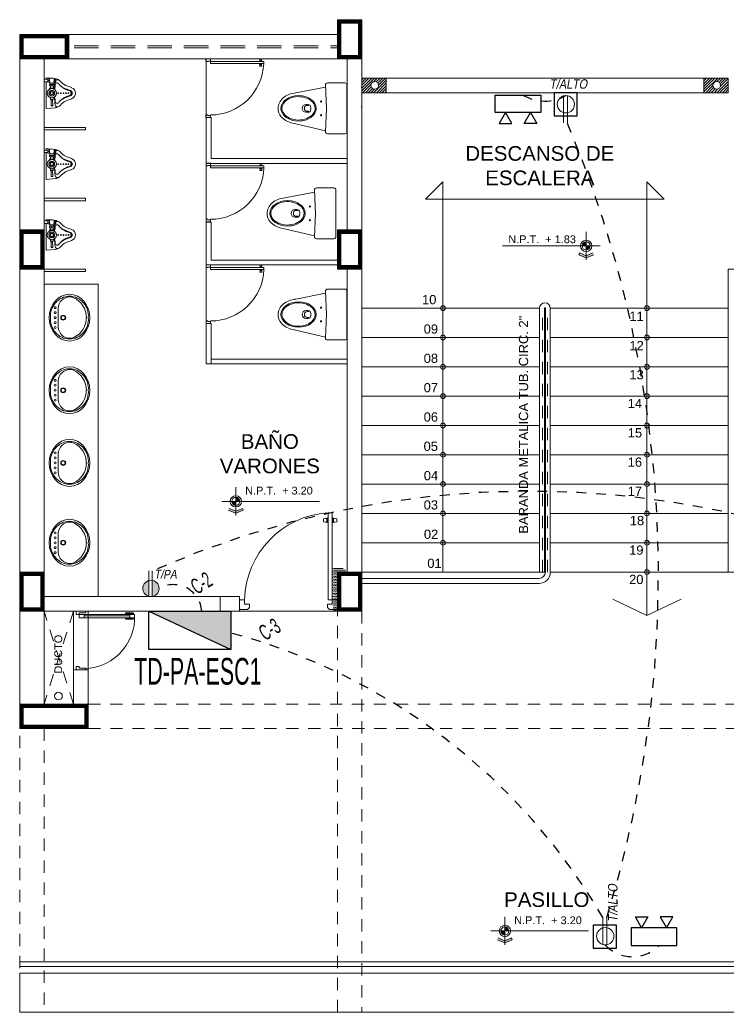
# Model space of a CAD drawing. Header units: millimetres. Extents: x 3354 to 3637, y 1117 to 1358.
# Drawn here: x 3503.04 to 3510.29, y 1124.52 to 1134.67 of the extents above; entities that cross this region are included whole.
import ezdxf

# ---------------------------------------------------------------- set-up
doc = ezdxf.new("R2010")
doc.units = ezdxf.units.MM
for name, pattern in [('CONTINUA', [0]), ('DASHED', [0.75, 0.5, -0.25]), ('DASHED2', [0.375, 0.25, -0.125]), ('HIDDEN', [0.375, 0.25, -0.125]), ('HIDDEN2', [0.1875, 0.125, -0.0625])]:
    doc.linetypes.add(name, pattern=pattern)
for name, color, linetype, lineweight in [('APARAT. CORTE', 146, 'Continuous', 13), ('CASCO', 252, 'Continuous', 9), ('INST. TOMAC.', 3, 'DASHED', 30), ('MURO ALTO', 5, 'Continuous', 25), ('TABLERO', 122, 'Continuous', 25)]:
    doc.layers.add(name, color=color, linetype=linetype, lineweight=lineweight)
doc.layers.add('Efec-muebles', color=7, linetype='Continuous', lineweight=13, true_color=0x85826f)
doc.styles.add('1', font='arial.ttf')
doc.styles.add('2-SIETE', font='ARIALN.TTF', dxfattribs={"height": 0.07})
doc.styles.add('BYE', font='ARIALN.TTF', dxfattribs={"oblique": 10, "height": 2})
doc.styles.add('style2', font='arial.ttf')
pattern_1 = [(180, (1472.86316, -215.839033), (-0.0079375, -0.015875), [0, -0.015875])]

# ---------------------------------------------------------------- blocks, each defined once
blk = doc.blocks.new('16')
at = {"layer": 'Efec-muebles'}
for p, q in [((1291.457, 413.848), (1291.492, 413.848)), ((1291.521, 413.857), (1291.477, 413.862)), ((1291.477, 413.862), (1291.477, 413.848)), ((1291.492, 413.851), (1291.492, 413.817)), ((1291.492, 413.851), (1291.509, 413.851)), ((1291.509, 413.854), (1291.511, 413.854)), ((1291.509, 413.854), (1291.509, 413.814)), ((1291.511, 413.854), (1291.511, 413.814)), ((1291.557, 413.854), (1291.566, 413.854)), ((1291.557, 413.854), (1291.557, 413.814)), ((1291.566, 413.854), (1291.566, 413.814)), ((1291.573, 413.852), (1291.566, 413.853)), ((1291.566, 413.851), (1291.576, 413.851)), ((1291.576, 413.851), (1291.576, 413.817)), ((1291.457, 413.821), (1291.492, 413.821)), ((1291.477, 413.821), (1291.477, 413.547)), ((1291.492, 413.817), (1291.509, 413.817)), ((1291.494, 413.834), (1291.508, 413.834)), ((1291.509, 413.814), (1291.514, 413.814)), ((1291.512, 413.778), (1291.512, 413.793)), ((1291.557, 413.793), (1291.512, 413.793)), ((1291.557, 413.778), (1291.512, 413.778)), ((1291.512, 413.755), (1291.556, 413.755)), ((1291.512, 413.755), (1291.512, 413.745)), ((1291.514, 413.824), (1291.514, 413.808)), ((1291.514, 413.808), (1291.555, 413.808)), ((1291.514, 413.793), (1291.514, 413.808)), ((1291.519, 413.755), (1291.519, 413.778)), ((1291.534, 413.78), (1291.534, 413.79)), ((1291.55, 413.755), (1291.55, 413.778)), ((1291.554, 413.793), (1291.554, 413.808)), ((1291.555, 413.824), (1291.555, 413.808)), ((1291.555, 413.814), (1291.566, 413.814)), ((1291.556, 413.755), (1291.556, 413.745)), ((1291.557, 413.778), (1291.557, 413.793)), ((1291.566, 413.817), (1291.576, 413.817)), ((1291.568, 413.834), (1291.575, 413.834)), ((1291.679, 413.748), (1291.727, 413.73)), ((1291.686, 413.738), (1291.725, 413.724)), ((1291.688, 413.778), (1291.738, 413.761)), ((1291.513, 413.662), (1291.513, 413.659)), ((1291.523, 413.659), (1291.513, 413.659)), ((1291.519, 413.659), (1291.519, 413.641)), ((1291.549, 413.641), (1291.519, 413.641)), ((1291.519, 413.641), (1291.522, 413.639)), ((1291.547, 413.639), (1291.522, 413.639)), ((1291.526, 413.578), (1291.527, 413.635)), ((1291.527, 413.635), (1291.541, 413.635)), ((1291.543, 413.578), (1291.541, 413.635)), ((1291.546, 413.659), (1291.555, 413.659)), ((1291.549, 413.641), (1291.547, 413.639)), ((1291.549, 413.659), (1291.549, 413.641)), ((1291.555, 413.662), (1291.555, 413.659)), ((1291.679, 413.661), (1291.727, 413.678)), ((1291.686, 413.671), (1291.725, 413.684)), ((1291.688, 413.63), (1291.738, 413.648)), ((1291.573, 413.556), (1291.477, 413.547)), ((1291.526, 413.578), (1291.543, 413.578)), ((1291.526, 413.578), (1291.528, 413.576)), ((1291.528, 413.576), (1291.541, 413.576)), ((1291.543, 413.578), (1291.541, 413.576))]:
    blk.add_line(p, q, dxfattribs=at)
blk.add_lwpolyline([(1291.518, 413.695), (1291.534, 413.686), (1291.55, 413.695), (1291.55, 413.713), (1291.534, 413.723), (1291.518, 413.713)], close=True, dxfattribs=at)
for centre, radius in [((1291.534, 413.704), 0.0469), ((1291.534, 413.704), 0.03), ((1291.534, 413.704), 0.029), ((1291.534, 413.704), 0.016), ((1291.6, 413.704), 0.004), ((1291.626, 413.704), 0.004), ((1291.653, 413.704), 0.004), ((1291.679, 413.704), 0.004), ((1291.706, 413.704), 0.004), ((1291.732, 413.704), 0.004)]:
    blk.add_circle(centre, radius, dxfattribs=at)
for centre, radius, start, end in [((1291.515, 413.843), 0.0223, 157.5879, 202.4121), ((1291.487, 413.843), 0.0223, 337.5879, 22.4121), ((1291.534, 413.807), 0.0519, 63.7158, 116.2842), ((1291.589, 413.843), 0.0223, 157.5879, 202.4121), ((1291.568, 413.802), 0.05, 71.61, 84.2894), ((1291.554, 413.843), 0.0223, 337.5879, 22.4121), ((1291.587, 413.823), 0.0185, 116.9779, 124.4727), ((1291.595, 413.806), 0.0366, 82.294, 116.9779), ((1291.548, 413.743), 0.112, 39.0743, 71.61), ((1291.515, 413.826), 0.0223, 157.5879, 202.4121), ((1291.487, 413.826), 0.0223, 337.5879, 22.4121), ((1291.523, 413.763), 0.0295, 67.5879, 112.4121), ((1291.523, 413.807), 0.0295, 247.5879, 292.4121), ((1291.53, 413.724), 0.0304, 97.8129, 124.2621), ((1291.546, 413.763), 0.0295, 67.5879, 112.4121), ((1291.546, 413.807), 0.0295, 247.5879, 292.4121), ((1291.539, 413.724), 0.0304, 55.7379, 82.1871), ((1292.426, 413.699), 0.866, 172.1991, 177.1156), ((1292.161, 413.666), 0.603, 167.0681, 172.8144), ((1291.589, 413.826), 0.0223, 157.5879, 202.4121), ((1291.645, 413.814), 0.0773, 171.3259, 171.3813), ((1291.586, 413.796), 0.0133, 83.068, 158.0007), ((1291.554, 413.826), 0.0223, 337.5879, 22.4121), ((1291.581, 413.771), 0.0383, 60.0433, 79.9741), ((1291.548, 413.743), 0.08, 39.0743, 49.753), ((1291.721, 413.884), 0.143, 219.0743, 252.8922), ((1291.77, 413.929), 0.209, 220.3039, 246.3504), ((1291.721, 413.884), 0.111, 219.0743, 252.8922), ((1291.717, 413.704), 0.06, 289.6021, 70.3979), ((1291.524, 413.686), 0.0275, 247.5879, 267.8858), ((1291.532, 413.64), 0.00754, 193.7683, 230.2425), ((1291.537, 413.64), 0.00754, 309.7575, 346.2317), ((1291.545, 413.686), 0.0275, 272.1142, 292.4121), ((1292.426, 413.709), 0.866, 182.8844, 188.3842), ((1292.161, 413.742), 0.603, 187.1856, 192.9319), ((1291.77, 413.479), 0.209, 113.6496, 139.6961), ((1291.721, 413.524), 0.143, 107.1078, 133.2118), ((1291.714, 413.704), 0.0223, 297.7111, 62.2889), ((1291.717, 413.704), 0.028, 289.6021, 70.3979), ((1291.645, 413.594), 0.0773, 188.6187, 188.6741), ((1291.587, 413.586), 0.0185, 190.2142, 243.0221), ((1291.568, 413.606), 0.05, 275.7106, 288.39), ((1291.586, 413.612), 0.0133, 201.9993, 276.932), ((1291.595, 413.602), 0.0366, 243.0221, 277.706), ((1291.548, 413.665), 0.112, 288.39, 320.9257), ((1291.581, 413.637), 0.0383, 280.0259, 299.9567), ((1291.548, 413.665), 0.08, 310.247, 320.9257), ((1291.721, 413.524), 0.111, 107.1078, 140.9257)]:
    blk.add_arc(centre, radius, start, end, dxfattribs=at)
blk = doc.blocks.new('ghjghg')
at = {"layer": 'Efec-muebles', "linetype": 'CONTINUA', "lineweight": 5, "ltscale": 0.002}
for p, q in [((722.41, 469.271), (722.41, 468.791)), ((722.609, 469.291), (722.43, 469.291)), ((722.619, 469.031), (722.629, 469.27)), ((722.628, 469.249), (722.933, 469.189)), ((722.801, 469.061), (722.815, 469.061)), ((722.809, 469.071), (722.829, 469.071)), ((722.629, 468.792), (722.619, 469.031)), ((722.779, 469.021), (722.779, 469.041)), ((722.815, 469.001), (722.801, 469.001)), ((722.829, 468.991), (722.809, 468.991)), ((722.869, 469.031), (722.869, 469.031)), ((722.629, 468.801), (722.965, 468.878)), ((722.43, 468.771), (722.609, 468.771))]:
    blk.add_line(p, q, dxfattribs=at)
for centre in [(722.675, 469.101), (722.675, 468.961)]:
    blk.add_circle(centre, 0.00635, dxfattribs=at)
for centre, radius, start, end in [((722.43, 469.271), 0.02, 90, 180), ((722.609, 469.271), 0.02, 357.5774, 90), ((722.809, 469.041), 0.03, 90, 180), ((722.815, 469.031), 0.03, 0, 90), ((722.829, 469.031), 0.04, 0, 90), ((722.809, 469.021), 0.03, 180, 270), ((722.815, 469.031), 0.03, 270, 0), ((722.829, 469.031), 0.04, 270, 360), ((722.43, 468.791), 0.02, 180, 270), ((722.609, 468.791), 0.02, 270, 2.4226)]:
    blk.add_arc(centre, radius, start, end, dxfattribs=at)
at = {"layer": 'Efec-muebles', "linetype": 'CONTINUA', "lineweight": 5, "ltscale": 0.002, "extrusion": (0, 0, -1)}
blk.add_ellipse((722.905, 469.031), major_axis=(0.18, 0), ratio=0.722222, dxfattribs=at)
at = {"layer": 'Efec-muebles', "linetype": 'CONTINUA', "lineweight": 5, "ltscale": 0.002}
for points, knots in [([(723.075, 469.031), (723.075, 469.003), (723.06, 468.974), (722.991, 468.919), (722.924, 468.904), (722.804, 468.926), (722.755, 468.961), (722.726, 469.042), (722.743, 469.088), (722.832, 469.148), (722.901, 469.159), (723.018, 469.131), (723.062, 469.093), (723.074, 469.045), (723.075, 469.038), (723.075, 469.031)], [0, 0, 0, 0, 0.74049, 0.74049, 1.813277, 1.813277, 2.886063, 2.886063, 3.958849, 3.958849, 5.031636, 5.031636, 6.104422, 6.104422, 6.283185, 6.283185, 6.283185, 6.283185]), ([(722.933, 469.189), (722.982, 469.184), (723.028, 469.167), (723.095, 469.11), (723.115, 469.071), (723.115, 469.031), (723.115, 469), (723.103, 468.97), (723.055, 468.912), (723.012, 468.889), (722.965, 468.878)], [4.853824, 4.853824, 4.853824, 4.853824, 5.580391, 5.580391, 6.283185, 6.283185, 6.283185, 6.822949, 6.822949, 7.551337, 7.551337, 7.551337, 7.551337])]:
    blk.add_open_spline(points, degree=3, knots=knots, dxfattribs=at)
blk = doc.blocks.new('T')
at = {"color": 4, "linetype": 'Continuous', "lineweight": 20, "ltscale": 0.1}
for p, q in [((-49.2221, 238.5732), (-49.433, 238.5732)), ((-49.2221, 238.5443), (-49.433, 238.5443))]:
    blk.add_line(p, q, dxfattribs=at)
blk.add_circle((-49.2892, 238.5559), 0.0671, dxfattribs=at)
blk = doc.blocks.new('cgytutytry')
at = {"layer": 'CASCO'}
for p, q in [((-4.482, 891.175), (-4.487, 891.175)), ((-4.487, 891.175), (-4.487, 891.1)), ((-4.487, 891.1), (-4.487, 891.175)), ((-4.487, 891.175), (-4.482, 891.175)), ((-4.482, 891.18), (-4.482, 891.175)), ((-4.391, 891.18), (-4.482, 891.18)), ((-4.482, 891.175), (-4.482, 891.18)), ((-4.386, 891.126), (-4.432, 891.126)), ((-4.432, 891.126), (-4.432, 891.08)), ((-4.391, 891.18), (-4.391, 891.175)), ((-4.391, 891.18), (-4.391, 891.175)), ((-4.386, 891.175), (-4.391, 891.175)), ((-4.391, 891.175), (-4.386, 891.175)), ((-4.386, 891.175), (-4.386, 891.126)), ((-4.386, 891.175), (-4.386, 891.126)), ((-4.386, 891.085), (-4.386, 891.126)), ((-4.386, 891.126), (-3.497, 891.126)), ((-3.598, 891.132), (-3.598, 891.14)), ((-3.598, 891.14), (-3.594, 891.14)), ((-3.55, 891.132), (-3.598, 891.132)), ((-3.594, 891.155), (-3.589, 891.175)), ((-3.594, 891.14), (-3.594, 891.155)), ((-3.589, 891.175), (-3.559, 891.175)), ((-3.559, 891.175), (-3.554, 891.155)), ((-3.554, 891.155), (-3.554, 891.137)), ((-3.554, 891.137), (-3.55, 891.137)), ((-3.55, 891.137), (-3.55, 891.132)), ((-3.497, 891.126), (-3.497, 891.085)), ((-4.467, 891.08), (-4.487, 891.1)), ((-4.467, 891.08), (-4.487, 891.1)), ((-4.432, 891.08), (-4.467, 891.08)), ((-4.432, 891.08), (-4.467, 891.08)), ((-3.497, 891.085), (-4.386, 891.085)), ((-3.598, 891.075), (-3.598, 891.08)), ((-3.598, 891.08), (-3.55, 891.08)), ((-3.594, 891.075), (-3.598, 891.075)), ((-3.594, 891.057), (-3.594, 891.075)), ((-3.589, 891.037), (-3.594, 891.057)), ((-3.559, 891.037), (-3.589, 891.037)), ((-3.554, 891.057), (-3.559, 891.037)), ((-3.55, 891.075), (-3.554, 891.075)), ((-3.554, 891.075), (-3.554, 891.057)), ((-3.55, 891.08), (-3.55, 891.075)), ((-4.467, 890.281), (-4.487, 890.261)), ((-4.487, 890.261), (-4.467, 890.281)), ((-4.487, 890.261), (-4.487, 890.185)), ((-4.487, 890.185), (-4.487, 890.261)), ((-4.467, 890.281), (-4.433, 890.281)), ((-4.467, 890.281), (-4.433, 890.281)), ((-4.433, 890.281), (-4.433, 890.231)), ((-4.433, 890.231), (-4.386, 890.231)), ((-4.386, 890.231), (-4.386, 890.185)), ((-4.386, 890.231), (-4.386, 890.185)), ((-4.487, 890.185), (-4.482, 890.185)), ((-4.482, 890.185), (-4.487, 890.185)), ((-4.482, 890.185), (-4.482, 890.18)), ((-4.482, 890.18), (-4.482, 890.185)), ((-4.482, 890.18), (-4.391, 890.18)), ((-4.391, 890.185), (-4.386, 890.185)), ((-4.391, 890.185), (-4.391, 890.18)), ((-4.386, 890.185), (-4.391, 890.185)), ((-4.391, 890.185), (-4.391, 890.18))]:
    blk.add_line(p, q, dxfattribs=at)
for points in [[(-4.432, 891.08), (-4.432, 891.126), (-4.386, 891.126)], [(-4.386, 890.231), (-4.433, 890.231), (-4.433, 890.281)]]:
    blk.add_lwpolyline(points, dxfattribs=at)
for points in [[(-3.497, 891.126), (-3.497, 891.085), (-4.386, 891.085), (-4.386, 891.126)], [(-3.55, 891.132), (-3.55, 891.137), (-3.598, 891.137), (-3.598, 891.132)], [(-3.554, 891.14), (-3.554, 891.155), (-3.559, 891.175), (-3.589, 891.175), (-3.594, 891.155), (-3.594, 891.14)], [(-3.55, 891.08), (-3.55, 891.075), (-3.598, 891.075), (-3.598, 891.08)], [(-3.554, 891.071), (-3.554, 891.057), (-3.559, 891.037), (-3.589, 891.037), (-3.594, 891.057), (-3.594, 891.071)]]:
    blk.add_lwpolyline(points, close=True, dxfattribs=at)
blk.add_arc((-4.408, 891.143), 0.913, 271.3362, 356.359, dxfattribs=at)
blk = doc.blocks.new('hjkhjkuhku')
at = {"layer": 'CASCO'}
for p, q in [((734.648, 326.164), (734.648, 326.209)), ((734.648, 326.209), (734.675, 326.209)), ((734.669, 326.164), (734.648, 326.164)), ((734.669, 326.164), (734.669, 326.191)), ((734.675, 326.191), (734.669, 326.191)), ((734.675, 326.191), (734.675, 326.209)), ((734.675, 326.164), (734.696, 326.164)), ((734.675, 326.164), (734.675, 325.618)), ((734.696, 325.618), (734.696, 326.164)), ((735.221, 326.209), (735.248, 326.209)), ((735.221, 326.191), (735.221, 326.209)), ((735.221, 326.191), (735.227, 326.191)), ((735.227, 326.164), (735.227, 326.191)), ((735.227, 326.164), (735.248, 326.164)), ((735.248, 326.209), (735.248, 326.164)), ((735.248, 326.209), (735.248, 326.164)), ((734.663, 325.658), (734.649, 325.661)), ((734.649, 325.637), (734.649, 325.661)), ((734.663, 325.64), (734.649, 325.637)), ((734.663, 325.654), (734.663, 325.658)), ((734.663, 325.654), (734.663, 325.644)), ((734.666, 325.654), (734.663, 325.654)), ((734.663, 325.644), (734.663, 325.64)), ((734.666, 325.644), (734.663, 325.644)), ((734.668, 325.656), (734.666, 325.656)), ((734.666, 325.654), (734.666, 325.656)), ((734.666, 325.654), (734.666, 325.644)), ((734.666, 325.644), (734.666, 325.643)), ((734.668, 325.643), (734.666, 325.643)), ((734.668, 325.656), (734.668, 325.658)), ((734.67, 325.658), (734.668, 325.658)), ((734.668, 325.656), (734.668, 325.643)), ((734.668, 325.643), (734.668, 325.641)), ((734.67, 325.641), (734.668, 325.641)), ((734.674, 325.665), (734.67, 325.658)), ((734.67, 325.658), (734.67, 325.641)), ((734.674, 325.633), (734.67, 325.641)), ((734.675, 325.665), (734.674, 325.665)), ((734.674, 325.665), (734.674, 325.633)), ((734.675, 325.633), (734.674, 325.633)), ((734.675, 325.618), (734.696, 325.618)), ((734.696, 325.665), (734.697, 325.665)), ((734.696, 325.649), (734.696, 325.649)), ((734.696, 325.649), (734.696, 325.649)), ((734.696, 325.633), (734.697, 325.633)), ((734.697, 325.665), (734.701, 325.658)), ((734.697, 325.665), (734.697, 325.633)), ((734.697, 325.633), (734.701, 325.641)), ((734.701, 325.658), (734.703, 325.658)), ((734.701, 325.658), (734.701, 325.641)), ((734.701, 325.641), (734.703, 325.641)), ((734.703, 325.656), (734.703, 325.658)), ((734.703, 325.656), (734.703, 325.643)), ((734.703, 325.656), (734.706, 325.656)), ((734.703, 325.643), (734.703, 325.641)), ((734.703, 325.643), (734.706, 325.643)), ((734.706, 325.654), (734.706, 325.656)), ((734.706, 325.654), (734.708, 325.654)), ((734.706, 325.654), (734.706, 325.644)), ((734.706, 325.644), (734.706, 325.643)), ((734.706, 325.644), (734.708, 325.644)), ((734.708, 325.658), (734.722, 325.661)), ((734.708, 325.654), (734.708, 325.658)), ((734.708, 325.654), (734.708, 325.644)), ((734.708, 325.644), (734.708, 325.64)), ((734.708, 325.64), (734.722, 325.637)), ((734.722, 325.637), (734.722, 325.661))]:
    blk.add_line(p, q, dxfattribs=at)
blk.add_arc((734.675, 326.164), 0.546, 272.2042, 0, dxfattribs=at)
blk = doc.blocks.new('dtyrdyt')
at = {"layer": 'CASCO'}
h = blk.add_hatch(color=256, dxfattribs=at)
h.paths.add_polyline_path([(850.126, 424.939), (850.167, 424.939, 0.414214), (850.126, 424.98)])
h.paths.add_polyline_path([(850.126, 424.898), (850.126, 424.939), (850.084, 424.939, 0.414214)])
blk.add_hatch(color=256, dxfattribs=at).paths.add_polyline_path([(850.126, 424.839), (850.057, 424.867), (850.049, 424.849), (850.126, 424.818), (850.202, 424.849), (850.194, 424.867)])
for p, q in [((850.126, 424.939), (850.126, 425.084)), ((849.981, 424.939), (850.981, 424.939)), ((850.126, 424.939), (850.126, 424.795)), ((850.126, 424.818), (850.049, 424.849)), ((850.126, 424.839), (850.057, 424.867)), ((850.126, 424.839), (850.194, 424.867)), ((850.126, 424.818), (850.202, 424.849)), ((850.202, 424.849), (850.194, 424.867))]:
    blk.add_line(p, q, dxfattribs=at)
for radius in [0.0578, 0.0413]:
    blk.add_circle((850.126, 424.939), radius, dxfattribs=at)
blk = doc.blocks.new('puerta.90')
for p, q in [((-0.749, 0.05), (-0.749, 0.1)), ((-0.749, 0.072), (-0.05, 0.072)), ((-0.05, 0.05), (-0.05, 0.1))]:
    blk.add_line(p, q)
for points in [[(-0.075, 0.875), (0.025, 0.875), (0.025, 0.85), (0.075, 0.85), (0.075, 0.9), (-0.075, 0.9)], [(0.025, 0.05), (-0.824, 0.05), (-0.824, 0.1), (0.025, 0.1)], [(-0.796, 0.108), (-0.762, 0.108), (-0.762, 0.103), (-0.796, 0.103)], [(-0.796, 0.042), (-0.762, 0.042), (-0.762, 0.047), (-0.796, 0.047)], [(-0.075, 0.025), (0.025, 0.025), (0.025, 0.05), (0.075, 0.05), (0.075, 0), (-0.075, 0)]]:
    blk.add_lwpolyline(points, close=True)
for points in [[(-0.687, 0.124), (-0.797, 0.124), (-0.807, 0.114), (-0.807, 0.111), (-0.702, 0.111, 0.523954), (-0.687, 0.119)], [(-0.687, 0.026), (-0.797, 0.026), (-0.807, 0.036), (-0.807, 0.039), (-0.702, 0.039, -0.523954), (-0.687, 0.031)]]:
    blk.add_lwpolyline(points, format="xyb", close=True)
blk.add_arc((-0.043, 0.096), 0.782, 85.044, 183.3395)
blk = doc.blocks.new('TABLERO ELECTRICO')
at = {"layer": 'TABLERO'}
blk.add_hatch(color=256, dxfattribs=at).paths.add_polyline_path([(138.8883, 62.4182), (138.8883, 61.6883), (139.2284, 62.4182)])
blk.add_line((138.8883, 61.6883), (139.2284, 62.4182), dxfattribs=at)
blk.add_lwpolyline([(139.2284, 62.4182), (139.2284, 61.6883), (138.8883, 61.6883), (138.8883, 62.4182)], close=True, dxfattribs=at)

msp = doc.modelspace()

# ---------------------------------------------------------------- hatches: boundary and pattern name
at = {"linetype": 'Continuous', "lineweight": 20, "ltscale": 0.1}
h = msp.add_hatch(color=4, dxfattribs=at)
h.paths.add_polyline_path([(3504.393, 1128.938), (3504.393, 1128.774, 0.840509)])
h.paths.add_polyline_path([(3504.357, 1128.776), (3504.357, 1128.937, 0.767976)])
at = {"layer": 'CASCO', "lineweight": 5}
h = msp.add_hatch(dxfattribs=at)
h.set_pattern_fill('_USER', color=256, scale=0.02, angle=45, pattern_type=0)
h.set_pattern_definition([(45, (1569.908853, -196.210191), (-0.01414213562, 0.01414213562), [])])
edge = h.paths.add_edge_path()
edge.add_arc((3506.67, 1134.002), 0.0395, -180, 180, ccw=False)
h.paths.add_polyline_path([(3506.787, 1134.077), (3506.537, 1134.077), (3506.537, 1133.927), (3506.787, 1133.927)])
h = msp.add_hatch(dxfattribs=at)
h.set_pattern_fill('_USER', color=256, scale=0.02, angle=45, pattern_type=0)
h.set_pattern_definition([(45, (1566.407357, -196.210191), (-0.01414213562, 0.01414213562), [])])
edge = h.paths.add_edge_path()
edge.add_arc((3510.171, 1134.002), 0.0395, -180, 180, ccw=False)
h.paths.add_polyline_path([(3510.288, 1134.077), (3510.038, 1134.077), (3510.038, 1133.927), (3510.288, 1133.927)])
at = {"layer": 'CASCO'}
h = msp.add_hatch(dxfattribs=at)
h.set_pattern_fill('DOTS', color=256, scale=0.01, angle=180, style=0)
h.set_pattern_definition(pattern_1)
h.paths.add_polyline_path([(3506.387, 1129.023), (3506.337, 1129.073), (3506.237, 1129.073), (3506.288, 1129.023)])
h = msp.add_hatch(dxfattribs=at)
h.set_pattern_fill('DOTS', color=256, scale=0.01, angle=180, style=0)
h.set_pattern_definition(pattern_1)
h.paths.add_polyline_path([(3506.287, 1128.623), (3506.237, 1128.623), (3506.237, 1129.073), (3506.288, 1129.023)])

# ---------------------------------------------------------------- linework, layer by layer
at = {"color": 4, "linetype": 'Continuous', "lineweight": 20, "ltscale": 0.1}
for p, q in [((3504.357, 1128.773), (3504.357, 1129.035)), ((3504.393, 1128.773), (3504.393, 1129.035))]:
    msp.add_line(p, q, dxfattribs=at)
for points in [[(3508.743, 1133.927), (3508.506, 1133.927), (3508.506, 1133.689), (3508.743, 1133.689)], [(3508.743, 1133.927), (3508.506, 1133.927), (3508.506, 1133.689), (3508.743, 1133.689)], [(3509.144, 1125.413), (3508.907, 1125.413), (3508.907, 1125.176), (3509.144, 1125.176)], [(3509.144, 1125.413), (3508.907, 1125.413), (3508.907, 1125.176), (3509.144, 1125.176)]]:
    msp.add_lwpolyline(points, close=True)
at = {"color": 2, "lineweight": 25}
for points in [[(3508.371, 1133.724), (3507.902, 1133.724), (3507.902, 1133.903), (3508.371, 1133.903)], [(3508.371, 1133.724), (3507.902, 1133.724), (3507.902, 1133.903), (3508.371, 1133.903)], [(3508.009, 1133.724), (3507.944, 1133.612), (3508.073, 1133.612)], [(3508.009, 1133.724), (3507.944, 1133.612), (3508.073, 1133.612)], [(3508.263, 1133.724), (3508.328, 1133.612), (3508.199, 1133.612)], [(3508.263, 1133.724), (3508.328, 1133.612), (3508.199, 1133.612)], [(3509.402, 1125.385), (3509.338, 1125.496), (3509.466, 1125.496)], [(3509.402, 1125.385), (3509.338, 1125.496), (3509.466, 1125.496)], [(3509.657, 1125.385), (3509.721, 1125.496), (3509.592, 1125.496)], [(3509.657, 1125.385), (3509.721, 1125.496), (3509.592, 1125.496)], [(3509.764, 1125.385), (3509.295, 1125.385), (3509.295, 1125.205), (3509.764, 1125.205)], [(3509.764, 1125.385), (3509.295, 1125.385), (3509.295, 1125.205), (3509.764, 1125.205)]]:
    msp.add_lwpolyline(points, close=True, dxfattribs=at)
at = {"color": 4, "linetype": 'Continuous', "lineweight": 20, "ltscale": 0.1}
msp.add_circle((3504.379, 1128.856), 0.0833, dxfattribs=at)
at = {"layer": 'CASCO', "lineweight": 5}
for p, q in [((3503.537, 1134.521), (3506.287, 1134.521)), ((3504.944, 1131.152), (3504.944, 1134.272)), ((3507.368, 1133.015), (3507.19, 1132.838)), ((3507.368, 1129.023), (3507.368, 1133.015)), ((3509.456, 1133.015), (3509.634, 1132.838)), ((3509.456, 1128.581), (3509.456, 1133.015)), ((3507.19, 1132.838), (3509.634, 1132.838)), ((3503.287, 1131.968), (3503.837, 1131.968)), ((3503.837, 1128.773), (3503.837, 1131.968)), ((3508.357, 1131.723), (3506.536, 1131.723)), ((3508.357, 1129.023), (3508.357, 1131.723)), ((3508.417, 1131.723), (3508.407, 1131.723)), ((3508.407, 1129.023), (3508.407, 1131.723)), ((3508.417, 1130.542), (3508.417, 1131.723)), ((3508.467, 1131.723), (3510.287, 1131.723)), ((3508.467, 1130.565), (3508.467, 1131.723)), ((3508.357, 1131.423), (3506.536, 1131.423)), ((3508.467, 1131.423), (3510.287, 1131.423)), ((3508.357, 1131.123), (3506.536, 1131.123)), ((3508.467, 1131.123), (3509.736, 1131.123)), ((3509.736, 1131.123), (3510.287, 1131.123)), ((3508.357, 1130.823), (3506.537, 1130.823)), ((3508.467, 1130.823), (3509.087, 1130.823)), ((3509.087, 1130.823), (3510.287, 1130.823)), ((3508.467, 1129.023), (3508.467, 1130.565)), ((3508.357, 1130.523), (3506.537, 1130.523)), ((3508.417, 1129.023), (3508.417, 1130.542)), ((3508.467, 1130.523), (3510.287, 1130.523)), ((3508.357, 1130.223), (3506.537, 1130.223)), ((3508.467, 1130.223), (3510.287, 1130.223)), ((3508.357, 1129.923), (3506.537, 1129.923)), ((3508.467, 1129.923), (3510.287, 1129.923)), ((3508.357, 1129.623), (3506.537, 1129.623)), ((3508.467, 1129.623), (3510.287, 1129.623)), ((3508.357, 1129.323), (3506.537, 1129.323)), ((3508.467, 1129.323), (3510.287, 1129.323)), ((3508.417, 1129.023), (3506.537, 1129.023)), ((3508.352, 1128.958), (3506.537, 1128.958)), ((3508.467, 1129.023), (3510.287, 1129.023)), ((3508.352, 1128.908), (3506.537, 1128.908)), ((3509.456, 1128.581), (3509.108, 1128.745)), ((3509.456, 1128.581), (3509.805, 1128.745)), ((3503.737, 1127.672), (3503.737, 1128.623)), ((3506.287, 1128.623), (3505.287, 1128.623)), ((3505.337, 1128.623), (3505.287, 1128.623)), ((3506.287, 1128.623), (3506.237, 1128.623)), ((3503.037, 1124.922), (3513.789, 1124.922))]:
    msp.add_line(p, q, dxfattribs=at)
at = {"layer": 'CASCO', "lineweight": 5, "ltscale": 2}
for p, q in [((3504.944, 1133.672), (3504.994, 1133.672)), ((3504.944, 1132.604), (3504.994, 1132.604)), ((3504.944, 1131.565), (3504.994, 1131.565))]:
    msp.add_line(p, q, dxfattribs=at)
at = {"layer": 'CASCO', "lineweight": 5, "ltscale": 0.002}
for p, q in [((3504.944, 1133.204), (3504.944, 1133.672)), ((3504.994, 1133.254), (3504.994, 1133.672)), ((3504.944, 1133.204), (3506.384, 1133.204)), ((3504.994, 1133.254), (3506.384, 1133.254)), ((3504.944, 1132.165), (3504.944, 1132.604)), ((3504.994, 1132.215), (3504.994, 1132.604)), ((3504.994, 1132.215), (3506.288, 1132.215)), ((3504.944, 1132.165), (3506.288, 1132.165)), ((3504.994, 1131.202), (3506.386, 1131.202)), ((3504.944, 1131.152), (3506.386, 1131.152))]:
    msp.add_line(p, q, dxfattribs=at)
at = {"layer": 'CASCO', "linetype": 'HIDDEN2', "lineweight": 5}
for p, q in [((3508.387, 1129.023), (3508.387, 1131.723)), ((3508.437, 1129.023), (3508.437, 1131.723))]:
    msp.add_line(p, q, dxfattribs=at)
at = {"layer": 'CASCO', "color": 251, "linetype": 'HIDDEN', "lineweight": 5, "ltscale": 0.5}
for p, q in [((3503.587, 1128.623), (3503.285, 1127.672)), ((3503.587, 1127.672), (3503.285, 1128.622))]:
    msp.add_line(p, q, dxfattribs=at)
at = {"layer": 'CASCO'}
msp.add_line((3503.587, 1127.672), (3503.587, 1128.623), dxfattribs=at)
at = {"layer": 'CASCO', "lineweight": 5}
for points in [[(3506.287, 1134.672), (3506.537, 1134.672), (3506.537, 1134.672), (3506.537, 1134.272), (3506.287, 1134.272)], [(3503.537, 1134.522), (3503.037, 1134.522), (3503.037, 1134.272), (3503.537, 1134.272)], [(3503.287, 1131.968), (3503.837, 1131.968), (3503.837, 1128.773), (3505.287, 1128.773), (3505.287, 1128.623), (3506.287, 1128.623), (3506.287, 1129.023), (3506.387, 1129.023), (3506.387, 1132.123), (3506.288, 1132.123), (3506.288, 1132.523), (3506.387, 1132.523), (3506.387, 1134.272), (3503.287, 1134.272), (3503.287, 1134.272), (3503.287, 1131.968), (3503.837, 1131.968)], [(3506.787, 1134.077), (3506.537, 1134.077), (3506.537, 1133.927), (3506.787, 1133.927)], [(3506.787, 1134.077), (3510.038, 1134.077), (3510.038, 1133.927), (3506.787, 1133.927)], [(3510.288, 1134.077), (3510.038, 1134.077), (3510.038, 1133.927), (3510.288, 1133.927)], [(3503.708, 1133.572), (3503.287, 1133.572), (3503.287, 1133.547), (3503.708, 1133.547)], [(3503.708, 1132.847), (3503.287, 1132.847), (3503.287, 1132.822), (3503.708, 1132.822)], [(3503.285, 1132.123), (3503.037, 1132.123), (3503.037, 1132.523), (3503.285, 1132.523)], [(3506.288, 1132.123), (3506.537, 1132.123), (3506.537, 1132.523), (3506.288, 1132.523)], [(3503.708, 1132.122), (3503.287, 1132.122), (3503.287, 1132.097), (3503.708, 1132.097)], [(3503.037, 1129.022), (3503.285, 1129.022), (3503.285, 1128.622), (3503.037, 1128.622)], [(3506.287, 1128.623), (3506.537, 1128.623), (3506.537, 1129.023), (3506.287, 1129.023)], [(3506.287, 1129.023), (3506.537, 1129.023), (3506.537, 1128.623), (3506.287, 1128.623)], [(3505.087, 1128.623), (3505.087, 1128.773), (3505.287, 1128.773), (3505.287, 1128.623)], [(3503.737, 1128.623), (3503.587, 1128.623), (3503.587, 1127.672), (3503.737, 1127.672)], [(3503.587, 1127.672), (3503.737, 1127.672), (3503.737, 1128.023), (3503.587, 1128.023)], [(3503.737, 1127.422), (3503.037, 1127.422), (3503.037, 1127.672), (3503.737, 1127.672)], [(3513.789, 1124.988), (3503.037, 1124.988), (3503.037, 1125.038), (3513.789, 1125.038)]]:
    msp.add_lwpolyline(points, close=True, dxfattribs=at)
at = {"layer": 'CASCO', "const_width": 0.04}
for points in [[(3506.307, 1134.652), (3506.517, 1134.652), (3506.517, 1134.292), (3506.307, 1134.292)], [(3503.517, 1134.502), (3503.057, 1134.502), (3503.057, 1134.292), (3503.517, 1134.292)], [(3503.265, 1132.143), (3503.057, 1132.143), (3503.057, 1132.503), (3503.265, 1132.503)], [(3506.308, 1132.143), (3506.517, 1132.143), (3506.517, 1132.503), (3506.308, 1132.503)], [(3503.057, 1129.002), (3503.265, 1129.002), (3503.265, 1128.642), (3503.057, 1128.642)], [(3506.307, 1129.003), (3506.517, 1129.003), (3506.517, 1128.643), (3506.307, 1128.643)], [(3503.717, 1127.442), (3503.057, 1127.442), (3503.057, 1127.652), (3503.717, 1127.652)]]:
    msp.add_lwpolyline(points, close=True, dxfattribs=at)
at = {"layer": 'CASCO', "linetype": 'DASHED2', "lineweight": 5}
for points in [[(3503.592, 1134.408), (3506.287, 1134.408)], [(3503.592, 1134.385), (3506.287, 1134.385)]]:
    msp.add_lwpolyline(points, dxfattribs=at)
at = {"layer": 'CASCO'}
for points in [[(3503.037, 1132.523), (3503.287, 1132.523), (3503.287, 1134.272), (3503.037, 1134.272)], [(3503.037, 1132.523), (3503.287, 1132.523), (3503.287, 1134.272), (3503.037, 1134.272)], [(3506.537, 1132.523), (3506.387, 1132.523), (3506.387, 1134.272), (3506.537, 1134.272)], [(3503.287, 1132.123), (3503.037, 1132.123), (3503.037, 1129.022), (3503.287, 1129.022)], [(3506.537, 1132.123), (3506.387, 1132.123), (3506.387, 1129.023), (3506.537, 1129.023)], [(3506.537, 1132.123), (3506.387, 1132.123), (3506.387, 1129.023), (3506.537, 1129.023)], [(3510.287, 1132.123), (3510.438, 1132.123), (3510.438, 1129.023), (3510.287, 1129.023)], [(3510.287, 1132.123), (3510.438, 1132.123), (3510.438, 1129.023), (3510.287, 1129.023)], [(3510.287, 1132.123), (3510.438, 1132.123), (3510.438, 1129.023), (3510.287, 1129.023)], [(3505.087, 1128.773), (3505.087, 1128.623), (3503.285, 1128.623), (3503.285, 1128.773)], [(3505.087, 1128.623), (3503.286, 1128.623), (3503.286, 1128.773), (3505.087, 1128.773)], [(3503.037, 1127.672), (3503.285, 1127.672), (3503.285, 1128.622), (3503.037, 1128.622)]]:
    msp.add_lwpolyline(points, close=True, dxfattribs=at)
at = {"layer": 'CASCO', "color": 147, "lineweight": 5, "true_color": 0x476a8a}
for points in [[(3506.537, 1133.977), (3506.536, 1133.977), (3506.537, 1134.002)], [(3506.537, 1133.977), (3506.536, 1133.977), (3506.537, 1134.002)], [(3506.537, 1133.777), (3506.536, 1133.777), (3506.537, 1133.802)]]:
    msp.add_lwpolyline(points, dxfattribs=at)
at = {"layer": 'CASCO', "ltscale": 2}
msp.add_lwpolyline([(3503.287, 1131.968), (3503.837, 1131.968), (3503.837, 1128.773), (3503.287, 1128.773)], close=True, dxfattribs=at)
at = {"layer": 'CASCO', "lineweight": 5, "ltscale": 0.002}
msp.add_lwpolyline([(3504.994, 1131.565), (3504.944, 1131.565), (3504.944, 1131.152), (3504.994, 1131.152)], close=True, dxfattribs=at)
at = {"layer": 'CASCO', "color": 251, "linetype": 'HIDDEN', "lineweight": 5, "ltscale": 0.5}
for points in [[(3506.537, 1124.522), (3506.287, 1124.522), (3506.287, 1128.623), (3506.537, 1128.623)], [(3513.089, 1127.423), (3503.737, 1127.424), (3503.737, 1127.672), (3513.089, 1127.671)], [(3503.285, 1124.522), (3503.037, 1124.522), (3503.037, 1127.422), (3503.285, 1127.422)]]:
    msp.add_lwpolyline(points, close=True, dxfattribs=at)
at = {"layer": 'CASCO', "lineweight": 0, "ltscale": 0.5}
msp.add_lwpolyline([(3503.037, 1124.922), (3503.037, 1124.522), (3513.789, 1124.522), (3513.789, 1124.922)], dxfattribs=at)
at = {"layer": 'CASCO', "lineweight": 5}
for centre, radius in [((3506.67, 1134.002), 0.0395), ((3510.171, 1134.002), 0.0395), ((3507.368, 1131.723), 0.0242), ((3509.456, 1131.723), 0.0242), ((3507.368, 1131.423), 0.0242), ((3509.456, 1131.423), 0.0242), ((3507.368, 1131.123), 0.0242), ((3509.456, 1131.123), 0.0242), ((3507.368, 1130.823), 0.0242), ((3509.456, 1130.823), 0.0242), ((3507.368, 1130.523), 0.0242), ((3509.456, 1130.523), 0.0242), ((3507.368, 1130.223), 0.0242), ((3509.456, 1130.223), 0.0242), ((3507.368, 1129.923), 0.0242), ((3509.456, 1129.923), 0.0242), ((3507.368, 1129.623), 0.0242), ((3509.456, 1129.623), 0.0242), ((3507.368, 1129.323), 0.0242), ((3509.456, 1129.323), 0.0242), ((3509.456, 1129.023), 0.0242), ((3503.432, 1127.755), 0.0395)]:
    msp.add_circle(centre, radius, dxfattribs=at)
for centre, radius, start, end in [((3508.412, 1131.723), 0.055, 0, 180), ((3508.412, 1131.723), 0.005, 0, 180), ((3508.352, 1129.023), 0.065, 270, 0), ((3508.352, 1129.023), 0.115, 270, 0)]:
    msp.add_arc(centre, radius, start, end, dxfattribs=at)
at = {"layer": 'Efec-muebles', "lineweight": 5}
for p, q in [((3503.429, 1131.626), (3503.429, 1131.723)), ((3503.429, 1131.626), (3503.43, 1131.529)), ((3503.429, 1130.883), (3503.429, 1130.98)), ((3503.429, 1130.883), (3503.43, 1130.786)), ((3503.429, 1130.14), (3503.43, 1130.237)), ((3503.429, 1130.14), (3503.429, 1130.043)), ((3503.429, 1129.324), (3503.43, 1129.42)), ((3503.429, 1129.324), (3503.429, 1129.227))]:
    msp.add_line(p, q, dxfattribs=at)
for points in [[(3503.352, 1131.626, -0.434442), (3503.545, 1131.846, -1.298987)], [(3503.429, 1131.723, -0.400033), (3503.549, 1131.839, -0.108175), (3503.587, 1131.83, -0.296015), (3503.718, 1131.626, 3.713633)], [(3503.737, 1131.626, 0.434442), (3503.545, 1131.846, 1.298987)], [(3503.352, 1131.626, 0.434442), (3503.545, 1131.406, 1.298987)], [(3503.43, 1131.529, 0.400033), (3503.551, 1131.415, 0.108175), (3503.589, 1131.423, 0.296015), (3503.717, 1131.629, -3.713633)], [(3503.737, 1131.626, -0.434442), (3503.545, 1131.406, -1.298987)], [(3503.352, 1130.883, -0.434442), (3503.545, 1131.103, -1.298987)], [(3503.429, 1130.98, -0.400033), (3503.549, 1131.096, -0.108175), (3503.587, 1131.088, -0.296015), (3503.718, 1130.883, 3.713633)], [(3503.737, 1130.883, 0.434442), (3503.545, 1131.103, 1.298987)], [(3503.352, 1130.883, 0.434442), (3503.545, 1130.663, 1.298987)], [(3503.43, 1130.786, 0.400033), (3503.551, 1130.672, 0.108175), (3503.589, 1130.68, 0.296015), (3503.717, 1130.886, -3.713633)], [(3503.737, 1130.883, -0.434442), (3503.545, 1130.663, -1.298987)], [(3503.352, 1130.14, -0.434442), (3503.545, 1130.36, -1.298987)], [(3503.737, 1130.14, 0.434442), (3503.545, 1130.36, 1.298987)], [(3503.43, 1130.237, -0.400033), (3503.551, 1130.351, -0.108175), (3503.589, 1130.343, -0.296015), (3503.717, 1130.137, 3.713633)], [(3503.352, 1130.14, 0.434442), (3503.545, 1129.92, 1.298987)], [(3503.429, 1130.043, 0.400033), (3503.549, 1129.928, 0.108175), (3503.587, 1129.936, 0.296015), (3503.718, 1130.14, -3.713633)], [(3503.737, 1130.14, -0.434442), (3503.545, 1129.92, -1.298987)], [(3503.352, 1129.324, -0.434442), (3503.545, 1129.544, -1.298987)], [(3503.43, 1129.42, -0.400033), (3503.551, 1129.535, -0.108175), (3503.589, 1129.526, -0.296015), (3503.717, 1129.321, 3.713633)], [(3503.737, 1129.324, 0.434442), (3503.545, 1129.544, 1.298987)], [(3503.352, 1129.324, 0.434442), (3503.545, 1129.104, 1.298987)], [(3503.429, 1129.227, 0.400033), (3503.549, 1129.111, 0.108175), (3503.587, 1129.119, 0.296015), (3503.718, 1129.324, -3.713633)], [(3503.737, 1129.324, -0.434442), (3503.545, 1129.104, -1.298987)]]:
    msp.add_lwpolyline(points, format="xyb", dxfattribs=at)
for centre, radius in [((3503.397, 1131.728), 0.01), ((3503.397, 1131.677), 0.01), ((3503.397, 1131.626), 0.01), ((3503.397, 1131.575), 0.01), ((3503.481, 1131.626), 0.025), ((3503.481, 1131.626), 0.02), ((3503.397, 1131.525), 0.01), ((3503.397, 1130.985), 0.01), ((3503.397, 1130.934), 0.01), ((3503.397, 1130.883), 0.01), ((3503.481, 1130.883), 0.025), ((3503.481, 1130.883), 0.02), ((3503.397, 1130.832), 0.01), ((3503.397, 1130.782), 0.01), ((3503.397, 1130.242), 0.01), ((3503.397, 1130.191), 0.01), ((3503.481, 1130.14), 0.025), ((3503.481, 1130.14), 0.02), ((3503.397, 1130.14), 0.01), ((3503.397, 1130.089), 0.01), ((3503.397, 1130.039), 0.01), ((3503.397, 1129.425), 0.01), ((3503.397, 1129.375), 0.01), ((3503.481, 1129.324), 0.025), ((3503.481, 1129.324), 0.02), ((3503.397, 1129.324), 0.01), ((3503.397, 1129.273), 0.01), ((3503.397, 1129.222), 0.01)]:
    msp.add_circle(centre, radius, dxfattribs=at)
at = {"layer": 'Efec-muebles', "lineweight": 5, "extrusion": (0, 0, -1)}
for centre in [(3503.545, 1131.626), (3503.545, 1130.883)]:
    msp.add_ellipse(centre, major_axis=(0, -0.24), ratio=0.864583, dxfattribs=at)
at = {"layer": 'Efec-muebles', "lineweight": 5}
for centre in [(3503.545, 1130.14), (3503.545, 1129.324)]:
    msp.add_ellipse(centre, major_axis=(0, 0.24), ratio=0.864583, dxfattribs=at)
at = {"layer": 'INST. TOMAC.', "ltscale": 0.015}
for centre, radius, start, end in [((3508.411, 1134.275), 0.434, 239.0119, 299.6711), ((3508.411, 1134.275), 0.434, 239.0119, 299.6711), ((3509.307, 1125.469), 0.38, 222.9441, 316.0088), ((3509.307, 1125.469), 0.38, 222.9441, 316.0088)]:
    msp.add_arc(centre, radius, start, end, dxfattribs=at)
at = {"layer": 'INST. TOMAC.', "ltscale": 0.01}
for centre, radius, start, end in [((3497.678, 1129), 11.897, 342.8334, 22.8488), ((3508.258, 1120.287), 9.564, 66.167, 113.833), ((3504.609, 1128.605), 0.29, 3.4775, 120.2492), ((3503.569, 1122.325), 6.291, 30.1967, 74.994)]:
    msp.add_arc(centre, radius, start, end, dxfattribs=at)

# ---------------------------------------------------------------- block references
at = {"color": 4, "lineweight": 25, "yscale": 1.320000000000436, "zscale": 1.320000000000436, "rotation": 90}
for p, xscale in [((3823.52, 1198.871), 1.320000000000436), ((3823.52, 1198.871), 1.320000000000436), ((3823.923, 1060.237), -1.320000000000436), ((3823.923, 1060.237), -1.320000000000436)]:
    msp.add_blockref('T', p, dxfattribs=dict(at, xscale=xscale))
at = {"layer": 'APARAT. CORTE', "lineweight": 5}
for p in [(2211.83, 720.218), (2211.83, 719.493), (2211.83, 718.768)]:
    msp.add_blockref('16', p, dxfattribs=at)
at = {"layer": 'CASCO', "lineweight": 5, "rotation": 90}
for p, xscale, yscale, zscale in [((3831.169, 1868.96), -1.000054251402617, 1.000054251402617, 1.000054251402617), ((3831.171, 1867.893), -1.000054251402617, 1.000054251402617, 1.000054251402617), ((3831.171, 1866.853), -1.000054255127907, 1.000054255127907, 1.000054255127907)]:
    msp.add_blockref('hjkhjkuhku', p, dxfattribs=dict(at, xscale=xscale, yscale=yscale, zscale=zscale))
at = {"layer": 'CASCO', "lineweight": 5, "xscale": -1}
msp.add_blockref('dtyrdyt', (4358.96, 707.421), dxfattribs=at)
at = {"layer": 'CASCO'}
for p in [(2655.122, 704.808), (2657.876, 700.414)]:
    msp.add_blockref('dtyrdyt', p, dxfattribs=at)
at = {"layer": 'CASCO', "lineweight": 5, "xscale": -1, "rotation": 270}
msp.add_blockref('cgytutytry', (2615.107, 1133.127), dxfattribs=at)
at = {"layer": 'CASCO', "xscale": 0.6666666956003634, "yscale": 0.6666666956003634, "zscale": 0.6666666956003634, "rotation": 180}
msp.add_blockref('puerta.90', (3503.662, 1128.623), dxfattribs=at)
at = {"layer": 'MURO ALTO', "lineweight": 5, "xscale": -1}
for p in [(4228.795, 664.736), (4228.682, 663.662), (4228.795, 662.627)]:
    msp.add_blockref('ghjghg', p, dxfattribs=at)
at = {"layer": 'TABLERO', "xscale": 1.151306956799999, "yscale": 1.151306956799999, "zscale": 1.151306956799999, "rotation": 270.0000021777747}
msp.add_blockref('TABLERO ELECTRICO', (3433.335, 1288.526), dxfattribs=at)

# ---------------------------------------------------------------- texts
at = {"style": 'BYE', "oblique": 10}
msp.add_text('T/ALTO', height=0.0964, dxfattribs=at).set_placement((3508.458, 1133.968))
for s, height, rotation, p in [('T/PA', 0.0907, 359.8572, (3504.412, 1128.956, 1.751)), ('T/ALTO', 0.0964, 90, (3509.155, 1125.444)), ('T/ALTO', 0.0964, 90, (3509.155, 1125.444))]:
    msp.add_text(s, height=height, rotation=rotation, dxfattribs=at).set_placement(p)
at = {"layer": 'CASCO', "lineweight": 5, "style": '1'}
for s, height, p in [('N.P.T.  + 1.83', 0.08, (3508.037, 1132.388)), ('10', 0.0946, (3507.154, 1131.763)), ('11', 0.0946, (3509.276, 1131.593)), ('09', 0.0946, (3507.171, 1131.463)), ('12', 0.0946, (3509.277, 1131.293)), ('08', 0.0946, (3507.171, 1131.163)), ('13', 0.0946, (3509.277, 1130.995)), ('07', 0.0946, (3507.171, 1130.863)), ('14', 0.0946, (3509.26, 1130.701)), ('06', 0.0946, (3507.171, 1130.563)), ('15', 0.0946, (3509.26, 1130.401)), ('05', 0.0946, (3507.17, 1130.263)), ('16', 0.0946, (3509.259, 1130.101)), ('04', 0.0946, (3507.172, 1129.963)), ('17', 0.0946, (3509.259, 1129.803)), ('03', 0.0946, (3507.171, 1129.663)), ('18', 0.0946, (3509.281, 1129.503)), ('02', 0.0946, (3507.173, 1129.363)), ('19', 0.0946, (3509.274, 1129.201)), ('01', 0.0946, (3507.208, 1129.066)), ('20', 0.0946, (3509.274, 1128.901))]:
    msp.add_text(s, height=height, dxfattribs=at).set_placement(p)
msp.add_text('BARANDA METALICA TUB. CIRC. 2"', height=0.09462, rotation=90, dxfattribs=at).set_placement((3508.24, 1129.417))
at = {"layer": 'CASCO', "style": '1'}
for p in [(3505.343, 1129.817), (3508.097, 1125.422)]:
    msp.add_text('N.P.T.  + 3.20', height=0.08, dxfattribs=at).set_placement(p)
at = {"layer": 'CASCO', "lineweight": 5, "char_height": 0.15, "width": 4.61659, "attachment_point": 5, "style": 'style2'}
for s, insert in [('\\A1;DESCANSO DE \\PESCALERA', (3508.36, 1133.18)), ('\\A1;BAÑO \\PVARONES', (3505.596, 1130.233))]:
    msp.add_mtext(s, dxfattribs=dict(at, insert=insert))
at = {"layer": 'CASCO', "lineweight": 5, "insert": (3503.39, 1128.184), "char_height": 0.08, "width": 1.79822, "attachment_point": 2, "rotation": 90, "style": '1'}
msp.add_mtext('\\A1;DUCTO', dxfattribs=at)
at = {"layer": 'CASCO', "insert": (3508.431, 1125.672), "char_height": 0.15, "width": 4.61659, "attachment_point": 5, "style": 'style2'}
msp.add_mtext('\\A1;PASILLO', dxfattribs=at)
at = {"layer": 'TABLERO', "style": '2-SIETE', "width": 0.7}
for s, height, rotation, p in [('C-2', 0.1599, 31.5703, (3504.849, 1128.789, 0.179)), ('C-3', 0.1599, 31.5703, (3505.547, 1128.316, 0.179)), ('TD-PA-ESC1', 0.2733, 0.0173, (3504.208, 1127.872, 0.112))]:
    msp.add_text(s, height=height, rotation=rotation, dxfattribs=at).set_placement(p)

doc.saveas('drawing.dxf')
